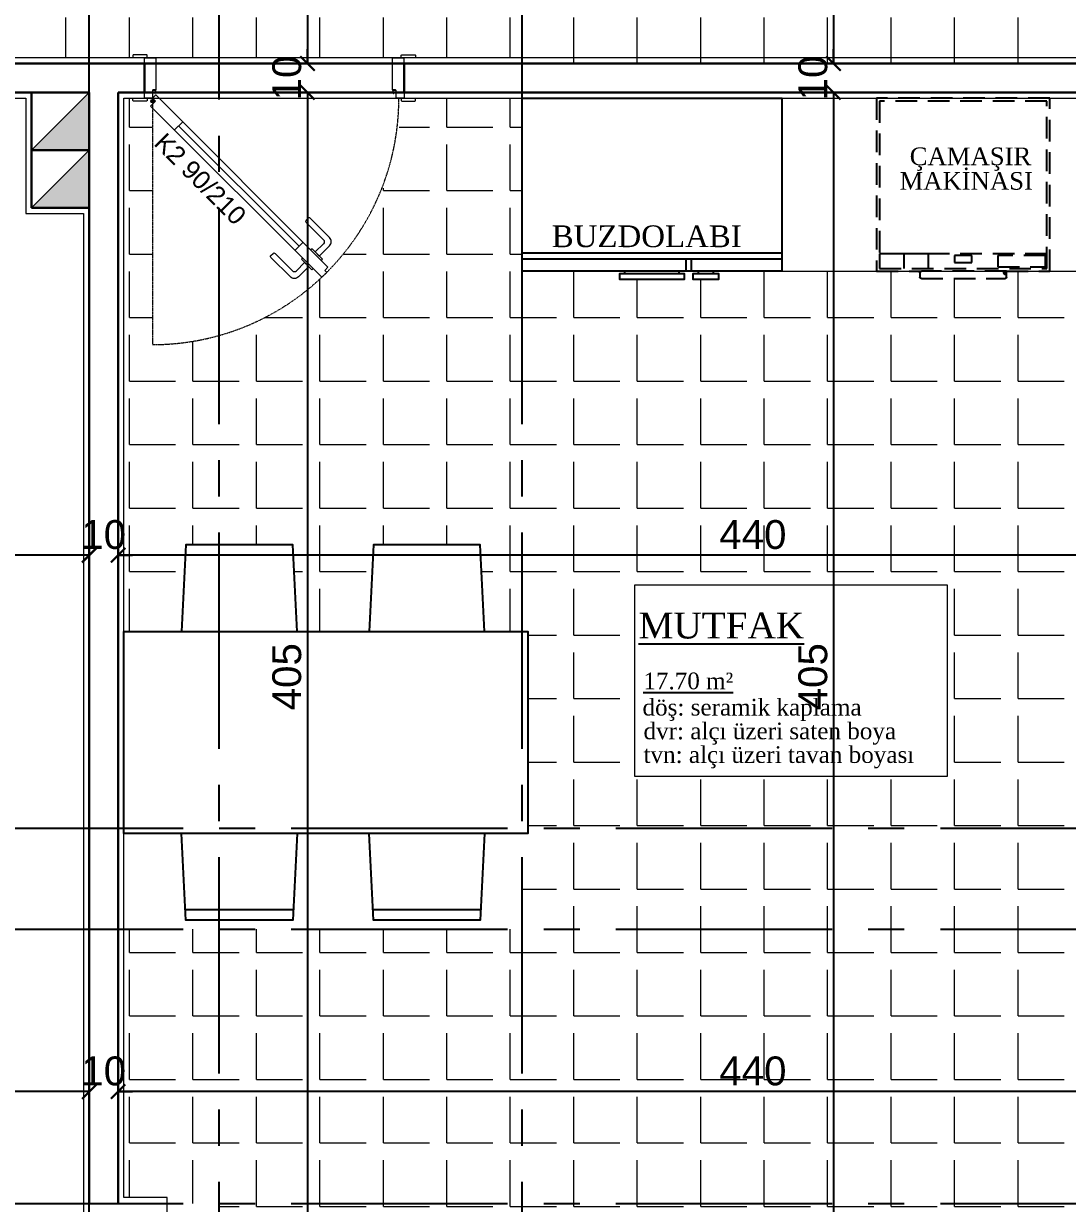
# Model space of a CAD drawing. Header units: millimetres. Extents: x 2778 to 13672, y 1832 to 5175.
# Drawn here: x 6858.8 to 7220.6, y 2770.2 to 3179.1 of the extents above; entities that cross this region are included whole.
import ezdxf

# ---------------------------------------------------------------- set-up
doc = ezdxf.new("R2010")
doc.units = ezdxf.units.MM
for name, pattern in [('CENTER2', [112.5, 75, -12.5, 12.5, -12.5]), ('DASHDOT2', [12.7, 6.35, -3.175, 0, -3.175]), ('DOTX2', [0.5, 0, -0.5]), ('HIDDENX2', [0.75, 0.5, -0.25])]:
    doc.linetypes.add(name, pattern=pattern)
for name, color, linetype in [('697D_L00F00_21.65 KOTU_1+1 B$0$4+1$0$7-DCR-FRN', 8, 'Continuous'), ('7-DCR-FRN', 8, 'Continuous'), ('@A_HH', 1, 'Continuous'), ('Yazi', 7, 'Continuous')]:
    doc.layers.add(name, color=color, linetype=linetype)
for name, color, linetype, lineweight in [('aks', 251, 'DASHDOT2', 35), ('duvar', 232, 'Continuous', 30), ('ince', 37, 'Continuous', 0), ('iz', 1, 'DOTX2', 20), ('kapı', 3, 'Continuous', 18), ('sıva iç', 21, 'Continuous', 0), ('tarama', 251, 'Continuous', 0), ('TEFRİŞ', 251, 'Continuous', 25), ('yazı', 11, 'Continuous', 20), ('z - tarama', 251, 'Continuous', 18), ('ölçü dış', 192, 'Continuous', 20), ('ÖLÇÜ İÇ', 7, 'Continuous', 9)]:
    doc.layers.add(name, color=color, linetype=linetype, lineweight=lineweight)
doc.styles.get("Standard").update_dxf_attribs({"font": 'arial.ttf'})
doc.styles.add('STYLE3', font='times.ttf', dxfattribs={"height": 12})
doc.styles.add('Times roman', font='times.ttf')
doc.dimstyles.new('zulay iç ölçü', dxfattribs={"dimtxt": 10, "dimasz": 5, "dimexe": 0.18, "dimexo": 0, "dimgap": 2, "dimtad": 3, "dimdec": 0, "dimzin": 0, "dimdsep": 46, "dimtxsty": 'Standard', "dimblk": 'ARCHTICK', "dimcen": 0.09, "dimse1": 1, "dimse2": 1, "dimadec": 0, "dimazin": 0, "dimtfac": 1, "dimtdec": 0, "dimtix": 1, "dimtofl": 0, "dimtmove": 0, "dimatfit": 3, "dimldrblk": 'ARCHTICK', "dimfxl": 1, "dimtolj": 1, "dimtzin": 0, "dimarcsym": 0})
pattern_1 = [(0, (-1057024.51, 409725.164), (0, 22), [16, -6]), (90, (-1057024.51, 409725.164), (-22, 1e-15), [16, -6])]

# ---------------------------------------------------------------- blocks, each defined once
blk = doc.blocks.new('sadsfsfsf')
at = {"layer": 'ince'}
for p, q in [((0.7, 0), (-0.7, 0)), ((0, 0.7), (0, -0.7))]:
    blk.add_line(p, q, dxfattribs=at)
for radius in [0.6, 0.45]:
    blk.add_circle((0, 0), radius, dxfattribs=at)
blk = doc.blocks.new('eddeded')
at = {"layer": 'duvar'}
for p, q in [((-48.21, 54.38), (-38.21, 54.38)), ((-48.21, -35.62), (-38.21, -35.62))]:
    blk.add_line(p, q, dxfattribs=at)
at = {"layer": 'ince'}
blk.add_line((-26.6, -23.78), (15.13, 17.96), dxfattribs=at)
for points in [[(-50.21, 53.38), (-50.96, 53.38, -0.414214), (-51.21, 53.63), (-51.21, 58.13, -0.414214), (-50.96, 58.38), (-50.21, 58.38)], [(-36.21, 53.38), (-35.46, 53.38, 0.414214), (-35.21, 53.63), (-35.21, 58.13, 0.414214), (-35.46, 58.38), (-36.21, 58.38)], [(-50.21, -34.62), (-50.96, -34.62, 0.414214), (-51.21, -34.87), (-51.21, -39.37, 0.414214), (-50.96, -39.62), (-50.21, -39.62)], [(-36.21, -34.62), (-35.46, -34.62, -0.414214), (-35.21, -34.87), (-35.21, -39.37, -0.414214), (-35.46, -39.62), (-36.21, -39.62)]]:
    blk.add_lwpolyline(points, format="xyb", dxfattribs=at)
for points in [[(-39.11, 51.33), (-39.11, 50.38), (-37.81, 50.68), (-37.81, 50.81, -0.112206), (-37.91, 50.76), (-38.72, 50.57, -0.482314), (-39.02, 50.82), (-39.02, 51.24, -0.414214), (-38.77, 51.49), (-37.97, 51.49, -0.170049), (-37.81, 51.43), (-37.81, 51.58), (-38.86, 51.58, 0.414214)], [(17.08, 23.59), (18.49, 25), (14.96, 28.54, 0.414214), (12.13, 28.54), (5.41, 21.82, 0.414214), (5.41, 21.11), (6.12, 20.4, 0.414214), (6.83, 20.4), (12.84, 26.41, -0.414214), (14.25, 26.41)], [(20.76, 19.91), (22.17, 21.32), (25.71, 17.79, -0.414214), (25.71, 14.96), (18.99, 8.24, -0.414214), (18.28, 8.24), (17.58, 8.95, -0.414214), (17.58, 9.66), (23.59, 15.67, 0.414214), (23.59, 17.08)], [(-39.11, -31.62), (-39.11, -32.57, 0.414214), (-38.86, -32.82), (-37.81, -32.82), (-37.81, -32.67, -0.170049), (-37.97, -32.73), (-38.77, -32.73, -0.414214), (-39.02, -32.48), (-39.02, -32.06, -0.482314), (-38.72, -31.81), (-37.91, -32, -0.112206), (-37.81, -32.05), (-37.81, -31.92)]]:
    blk.add_lwpolyline(points, format="xyb", close=True, dxfattribs=at)
for points in [[(20.04, 25.7), (19.62, 26.12), (15.96, 22.47), (16.38, 22.04)], [(22.87, 22.87), (23.29, 22.44), (19.64, 18.79), (19.21, 19.21)]]:
    blk.add_lwpolyline(points, dxfattribs=at)
at = {"layer": 'iz', "ltscale": 0.1}
for p, q in [((-48.21, -35.62), (-48.21, 54.38)), ((-38.21, -35.62), (-38.21, 54.38)), ((-36.21, -32.82), (49.19, -32.82))]:
    blk.add_line(p, q, dxfattribs=at)
blk.add_arc((-36.22, -32.83), 85.41, 0.0042, 89.9958, dxfattribs=at)
at = {"layer": 'kapı'}
for p, q in [((13.72, 19.37), (16.54, 16.54)), ((-28.02, -22.36), (-25.19, -25.19))]:
    blk.add_line(p, q, dxfattribs=at)
for points in [[(-36.21, 54.38), (-36.21, 51.58), (-38.86, 51.58, 0.414214), (-39.11, 51.33), (-39.11, 50.38), (-50.21, 50.38), (-50.21, 54.38)], [(-50.21, -35.62), (-50.21, -31.62), (-39.11, -31.62), (-39.11, -32.57, 0.414214), (-38.86, -32.82), (-36.21, -32.82), (-36.21, -35.62), (-36.21, -35.62)]]:
    blk.add_lwpolyline(points, format="xyb", dxfattribs=at)
blk.add_lwpolyline([(-36.21, -32.82), (-35.15, -31.76), (-33.46, -33.46), (25.87, 25.87), (24.17, 27.57), (23.47, 26.86), (22.33, 27.99), (-37.35, -31.69), (-36.21, -32.82)], dxfattribs=at)
at = {"layer": 'sıva iç'}
for p, q in [((-48.21, 54.38), (-50.21, 54.38)), ((-38.21, 54.38), (-36.21, 54.38)), ((-48.21, -35.62), (-50.21, -35.62)), ((-36.21, -35.62), (-38.21, -35.62))]:
    blk.add_line(p, q, dxfattribs=at)
at = {"layer": 'ölçü dış'}
blk.add_line((-38.21, -35.62), (-48.21, -35.62), dxfattribs=at)
at = {"layer": 'ince', "rotation": 90}
blk.add_blockref('sadsfsfsf', (-35.15, -32.82), dxfattribs=at)
at = {"layer": 'yazı'}
blk.add_text('K2 90/210', height=6.328, rotation=45, dxfattribs=at).set_placement((-20.24, -32.71))
blk = doc.blocks.new('DGFDGFDG')
at = {"layer": 'tarama'}
h = blk.add_hatch(color=256, dxfattribs=at)
h.dxf.hatch_style = 1
h.paths.add_polyline_path([(650023.04, -115859.89), (650043.04, -115879.89), (650043.04, -115859.89)])
h = blk.add_hatch(color=256, dxfattribs=at)
h.dxf.hatch_style = 1
h.paths.add_polyline_path([(650043.04, -115859.89), (650063.04, -115879.89), (650063.04, -115859.89)])
at = {"layer": '@A_HH', "linetype": 'Continuous', "lineweight": 0}
for p, q in [((650043.04, -115879.89), (650043.04, -115859.89)), ((650043.04, -115879.89), (650043.04, -115859.89)), ((650063.04, -115879.89), (650063.04, -115859.89)), ((650063.04, -115879.89), (650063.04, -115859.89))]:
    blk.add_line(p, q, dxfattribs=at)
at = {"layer": 'duvar'}
for p, q in [((650043.04, -115859.89), (650023.04, -115859.89)), ((650043.04, -115859.89), (650023.04, -115859.89)), ((650043.04, -115859.89), (650023.04, -115859.89)), ((650023.04, -115859.89), (650043.04, -115859.89)), ((650043.04, -115859.89), (650023.04, -115859.89)), ((650043.04, -115859.89), (650023.04, -115859.89)), ((650023.04, -115859.89), (650043.04, -115859.89)), ((650063.04, -115859.89), (650043.04, -115859.89)), ((650063.04, -115859.89), (650043.04, -115859.89)), ((650063.04, -115859.89), (650043.04, -115859.89)), ((650043.04, -115859.89), (650063.04, -115859.89)), ((650063.04, -115859.89), (650043.04, -115859.89)), ((650063.04, -115859.89), (650043.04, -115859.89)), ((650043.04, -115859.89), (650063.04, -115859.89)), ((650043.04, -115859.89), (650043.04, -115879.89)), ((650043.04, -115859.89), (650043.04, -115879.89)), ((650043.04, -115859.89), (650043.04, -115879.89)), ((650043.04, -115879.89), (650043.04, -115859.89)), ((650043.04, -115859.89), (650043.04, -115879.89)), ((650043.04, -115879.89), (650043.04, -115859.89)), ((650043.04, -115879.89), (650043.04, -115859.89)), ((650063.04, -115859.89), (650063.04, -115879.89)), ((650063.04, -115859.89), (650063.04, -115879.89)), ((650063.04, -115859.89), (650063.04, -115879.89)), ((650063.04, -115879.89), (650063.04, -115859.89)), ((650063.04, -115859.89), (650063.04, -115879.89)), ((650063.04, -115879.89), (650063.04, -115859.89)), ((650063.04, -115879.89), (650063.04, -115859.89)), ((650043.04, -115864.89), (650043.04, -115869.89)), ((650063.04, -115864.89), (650063.04, -115869.89)), ((650023.04, -115879.89), (650043.04, -115879.89)), ((650043.04, -115879.89), (650023.04, -115879.89)), ((650023.04, -115879.89), (650043.04, -115879.89)), ((650023.04, -115879.89), (650043.04, -115879.89)), ((650023.04, -115879.89), (650043.04, -115879.89)), ((650023.04, -115879.89), (650043.04, -115879.89)), ((650023.04, -115879.89), (650043.04, -115879.89)), ((650043.04, -115879.89), (650023.04, -115879.89)), ((650043.04, -115879.89), (650023.04, -115879.89)), ((650043.04, -115879.89), (650023.04, -115879.89)), ((650023.04, -115879.89), (650043.04, -115879.89)), ((650043.04, -115879.89), (650023.04, -115879.89)), ((650043.04, -115879.89), (650023.04, -115879.89)), ((650023.04, -115879.89), (650043.04, -115879.89)), ((650043.04, -115879.89), (650063.04, -115879.89)), ((650063.04, -115879.89), (650043.04, -115879.89)), ((650043.04, -115879.89), (650063.04, -115879.89)), ((650043.04, -115879.89), (650063.04, -115879.89)), ((650043.04, -115879.89), (650063.04, -115879.89)), ((650043.04, -115879.89), (650063.04, -115879.89)), ((650043.04, -115879.89), (650063.04, -115879.89)), ((650063.04, -115879.89), (650043.04, -115879.89)), ((650063.04, -115879.89), (650043.04, -115879.89)), ((650063.04, -115879.89), (650043.04, -115879.89)), ((650043.04, -115879.89), (650063.04, -115879.89)), ((650063.04, -115879.89), (650043.04, -115879.89)), ((650063.04, -115879.89), (650043.04, -115879.89)), ((650043.04, -115879.89), (650063.04, -115879.89))]:
    blk.add_line(p, q, dxfattribs=at)
at = {"layer": 'duvar', "color": 7}
for p, q in [((650043.04, -115859.89), (650023.04, -115859.89)), ((650023.04, -115859.89), (650023.04, -115879.89)), ((650063.04, -115859.89), (650043.04, -115859.89)), ((650043.04, -115859.89), (650043.04, -115879.89)), ((650043.04, -115859.89), (650043.04, -115879.89)), ((650063.04, -115859.89), (650063.04, -115879.89)), ((650043.04, -115879.89), (650023.04, -115879.89)), ((650043.04, -115879.89), (650023.04, -115879.89)), ((650041.04, -115879.89), (650043.04, -115879.89)), ((650063.04, -115879.89), (650043.04, -115879.89)), ((650063.04, -115879.89), (650043.04, -115879.89)), ((650061.04, -115879.89), (650063.04, -115879.89))]:
    blk.add_line(p, q, dxfattribs=at)
at = {"layer": 'duvar'}
for points in [[(650023.04, -115859.89), (650043.04, -115859.89)], [(650043.04, -115859.89), (650063.04, -115859.89)], [(650043.04, -115879.89), (650043.04, -115859.89)], [(650063.04, -115879.89), (650063.04, -115859.89)], [(650023.04, -115879.89), (650043.04, -115879.89)], [(650043.04, -115879.89), (650063.04, -115879.89)]]:
    blk.add_lwpolyline(points, dxfattribs=at)
at = {"layer": 'ince'}
for p, q in [((650043.04, -115879.89), (650023.04, -115859.89)), ((650063.04, -115879.89), (650043.04, -115859.89))]:
    blk.add_line(p, q, dxfattribs=at)
at = {"layer": 'sıva iç'}
for p, q in [((650041.04, -115879.85), (650041.04, -115879.89)), ((650061.04, -115879.85), (650061.04, -115879.89))]:
    blk.add_line(p, q, dxfattribs=at)
blk = doc.blocks.new('*U32')
at = {"layer": '7-DCR-FRN'}
for p, q in [((4.21, 0), (4.21, 90)), ((6.33, 0), (6.33, 90)), ((0, 54.44), (-0.9, 54.44)), ((0, 54.44), (-0.9, 54.44)), ((-0.9, 35.54), (0, 35.54)), ((-0.9, 35.54), (0, 35.54)), ((0, 28.93), (-0.9, 28.93)), ((0, 28.93), (-0.9, 28.93)), ((0, 31.25), (4.21, 31.25)), ((-0.9, 23.6), (0, 23.6)), ((-0.9, 23.6), (0, 23.6))]:
    blk.add_line(p, q, dxfattribs=at)
for points in [[(0, 90), (60, 90), (60, 0), (0, 0)], [(-2.7, 56.28), (-2.7, 33.69), (-0.9, 33.69), (-0.9, 56.28)], [(-2.7, 21.76), (-0.9, 21.76), (-0.9, 30.77), (-2.7, 30.77)]]:
    blk.add_lwpolyline(points, close=True, dxfattribs=at)
for points in [[(0, 54.44), (0, 90), (60, 90), (60, 0), (0, 0), (0, 23.6)], [(-0.9, 54.44), (-0.9, 56.28), (-2.7, 56.28), (-2.7, 33.69), (-0.9, 33.69), (-0.9, 35.54)], [(0, 28.93), (0, 35.54)], [(4.21, 33.21), (0, 33.21), (0, 33.69)], [(-0.9, 28.93), (-0.9, 30.77), (-2.7, 30.77), (-2.7, 21.76), (-0.9, 21.76), (-0.9, 23.6)]]:
    blk.add_lwpolyline(points, dxfattribs=at)
blk = doc.blocks.new('*U28')
at = {"layer": '697D_L00F00_21.65 KOTU_1+1 B$0$4+1$0$7-DCR-FRN', "linetype": 'Continuous'}
for p, q in [((-0.8147, 0.614), (-1.1853, 0.614)), ((-0.1647, 0.614), (-0.5353, 0.614)), ((-0.8147, -0.614), (-1.1853, -0.614)), ((-0.1647, -0.614), (-0.5353, -0.614))]:
    blk.add_line(p, q, dxfattribs=at)
for points in [[(-0.8, 0.35), (-0.8147, 0.6507), (-1.1853, 0.6507), (-1.2, 0.35)], [(-0.15, 0.35), (-0.1647, 0.6507), (-0.5353, 0.6507), (-0.55, 0.35)], [(-0.8, -0.35), (-0.8147, -0.6507), (-1.1853, -0.6507), (-1.2, -0.35)], [(-0.15, -0.35), (-0.1647, -0.6507), (-0.5353, -0.6507), (-0.55, -0.35)]]:
    blk.add_lwpolyline(points, dxfattribs=at)
blk.add_lwpolyline([(-1.4, -0.35), (0, -0.35), (0, 0.35), (-1.4, 0.35)], close=True, dxfattribs=at)
blk = doc.blocks.new('*U38')
at = {"layer": '7-DCR-FRN', "linetype": 'HIDDENX2', "ltscale": 15}
for points in [[(15.5, 0, -0.414214), (15, 0.5), (15, 2, -0.414214), (15.5, 2.5), (44.5, 2.5, -0.414214), (45, 2), (45, 0), (60, 0), (60, -60), (0, -60), (0, 0)], [(45, 0), (15.5, 0, -0.414214), (15, 0.5), (15, 2, -0.414214), (15.5, 2.5), (44.5, 2.5, -0.414214), (45, 2)]]:
    blk.add_lwpolyline(points, format="xyb", close=True, dxfattribs=at)
for points in [[(1, -1), (59, -1), (59, -59), (1, -59)], [(1, -1), (59, -1), (59, -6), (1, -6)], [(1, -1), (18, -1), (18, -6), (1, -6)], [(27, -3), (33, -3), (33, -5.5), (27, -5.5)], [(42, -1.5), (58.5, -1.5), (58.5, -5.5), (42, -5.5)]]:
    blk.add_lwpolyline(points, close=True, dxfattribs=at)
blk.add_lwpolyline([(9.5, -1), (9.5, -6)], dxfattribs=at)
for radius in [0.5, 0.25]:
    blk.add_circle((44.5, 0.5), radius, dxfattribs=at)
blk = doc.blocks.new('_ArchTick')
at = {"color": 0, "linetype": 'ByBlock', "const_width": 0.15}
blk.add_lwpolyline([(-0.5, -0.5), (0.5, 0.5)], dxfattribs=at)
blk = doc.blocks.new('*D2147')
at = {"layer": 'Defpoints', "color": 0, "transparency": 16777216}
for p in [(6957.19, 3295.23), (6957.19, 3165.23), (6957.19, 3165.23)]:
    blk.add_point(p, dxfattribs=at)
at = {"layer": 'ÖLÇÜ İÇ', "color": 0, "lineweight": -2, "transparency": 16777216}
blk.add_line((6957.19, 3295.23), (6957.19, 3165.23), dxfattribs=at)
at = {"layer": 'ÖLÇÜ İÇ', "color": 0, "lineweight": -2, "transparency": 16777216, "xscale": 5, "yscale": 5, "zscale": 5}
for p, rotation in [((6957.19, 3295.23), 90), ((6957.19, 3165.23), 270)]:
    blk.add_blockref('_ArchTick', p, dxfattribs=dict(at, rotation=rotation))
at = {"layer": 'ÖLÇÜ İÇ', "color": 0, "transparency": 16777216, "insert": (6950.08, 3230.23), "char_height": 10, "attachment_point": 5, "rotation": 90}
blk.add_mtext('\\A1;130', dxfattribs=at)
blk = doc.blocks.new('*D2148')
at = {"layer": 'Defpoints', "color": 0, "transparency": 16777216}
for p in [(6957.19, 3165.23), (6957.19, 3155.23), (6957.19, 3155.23)]:
    blk.add_point(p, dxfattribs=at)
at = {"layer": 'ÖLÇÜ İÇ', "color": 0, "lineweight": -2, "transparency": 16777216}
for p, q in [((6957.19, 3165.23), (6957.19, 3170.23)), ((6957.19, 3155.23), (6957.19, 3150.23))]:
    blk.add_line(p, q, dxfattribs=at)
at = {"layer": 'ÖLÇÜ İÇ', "color": 0, "lineweight": -2, "transparency": 16777216, "xscale": 5, "yscale": 5, "zscale": 5}
for p, rotation in [((6957.19, 3165.23), 270), ((6957.19, 3155.23), 90)]:
    blk.add_blockref('_ArchTick', p, dxfattribs=dict(at, rotation=rotation))
at = {"layer": 'ÖLÇÜ İÇ', "color": 0, "transparency": 16777216, "insert": (6950.08, 3160.23), "char_height": 10, "attachment_point": 5, "rotation": 90}
blk.add_mtext('\\A1;10', dxfattribs=at)
blk = doc.blocks.new('*D2149')
at = {"layer": 'Defpoints', "color": 0, "transparency": 16777216}
for p in [(6957.19, 3155.23), (6957.19, 2750.23), (6957.19, 2750.23)]:
    blk.add_point(p, dxfattribs=at)
at = {"layer": 'ÖLÇÜ İÇ', "color": 0, "lineweight": -2, "transparency": 16777216}
blk.add_line((6957.19, 3155.23), (6957.19, 2750.23), dxfattribs=at)
at = {"layer": 'ÖLÇÜ İÇ', "color": 0, "lineweight": -2, "transparency": 16777216, "xscale": 5, "yscale": 5, "zscale": 5}
for p, rotation in [((6957.19, 3155.23), 90), ((6957.19, 2750.23), 270)]:
    blk.add_blockref('_ArchTick', p, dxfattribs=dict(at, rotation=rotation))
at = {"layer": 'ÖLÇÜ İÇ', "color": 0, "transparency": 16777216, "insert": (6950.08, 2952.73), "char_height": 10, "attachment_point": 5, "rotation": 90}
blk.add_mtext('\\A1;405', dxfattribs=at)
blk = doc.blocks.new('*D2158')
at = {"layer": 'Defpoints', "color": 0, "transparency": 16777216}
for p in [(7139.53, 3295.23), (7139.53, 3165.23), (7139.53, 3165.23)]:
    blk.add_point(p, dxfattribs=at)
at = {"layer": 'ÖLÇÜ İÇ', "color": 0, "lineweight": -2, "transparency": 16777216}
blk.add_line((7139.53, 3295.23), (7139.53, 3165.23), dxfattribs=at)
at = {"layer": 'ÖLÇÜ İÇ', "color": 0, "lineweight": -2, "transparency": 16777216, "xscale": 5, "yscale": 5, "zscale": 5}
for p, rotation in [((7139.53, 3295.23), 90), ((7139.53, 3165.23), 270)]:
    blk.add_blockref('_ArchTick', p, dxfattribs=dict(at, rotation=rotation))
at = {"layer": 'ÖLÇÜ İÇ', "color": 0, "transparency": 16777216, "insert": (7132.42, 3230.23), "char_height": 10, "attachment_point": 5, "rotation": 90}
blk.add_mtext('\\A1;130', dxfattribs=at)
blk = doc.blocks.new('*D2159')
at = {"layer": 'Defpoints', "color": 0, "transparency": 16777216}
for p in [(7139.53, 3165.23), (7139.53, 3155.23), (7139.53, 3155.23)]:
    blk.add_point(p, dxfattribs=at)
at = {"layer": 'ÖLÇÜ İÇ', "color": 0, "lineweight": -2, "transparency": 16777216}
for p, q in [((7139.53, 3165.23), (7139.53, 3170.23)), ((7139.53, 3155.23), (7139.53, 3150.23))]:
    blk.add_line(p, q, dxfattribs=at)
at = {"layer": 'ÖLÇÜ İÇ', "color": 0, "lineweight": -2, "transparency": 16777216, "xscale": 5, "yscale": 5, "zscale": 5}
for p, rotation in [((7139.53, 3165.23), 270), ((7139.53, 3155.23), 90)]:
    blk.add_blockref('_ArchTick', p, dxfattribs=dict(at, rotation=rotation))
at = {"layer": 'ÖLÇÜ İÇ', "color": 0, "transparency": 16777216, "insert": (7132.42, 3160.23), "char_height": 10, "attachment_point": 5, "rotation": 90}
blk.add_mtext('\\A1;10', dxfattribs=at)
blk = doc.blocks.new('*D2160')
at = {"layer": 'Defpoints', "color": 0, "transparency": 16777216}
for p in [(7139.53, 3155.23), (7139.53, 2750.23), (7139.53, 2750.23)]:
    blk.add_point(p, dxfattribs=at)
at = {"layer": 'ÖLÇÜ İÇ', "color": 0, "lineweight": -2, "transparency": 16777216}
blk.add_line((7139.53, 3155.23), (7139.53, 2750.23), dxfattribs=at)
at = {"layer": 'ÖLÇÜ İÇ', "color": 0, "lineweight": -2, "transparency": 16777216, "xscale": 5, "yscale": 5, "zscale": 5}
for p, rotation in [((7139.53, 3155.23), 90), ((7139.53, 2750.23), 270)]:
    blk.add_blockref('_ArchTick', p, dxfattribs=dict(at, rotation=rotation))
at = {"layer": 'ÖLÇÜ İÇ', "color": 0, "transparency": 16777216, "insert": (7132.42, 2952.73), "char_height": 10, "attachment_point": 5, "rotation": 90}
blk.add_mtext('\\A1;405', dxfattribs=at)
blk = doc.blocks.new('*D2247')
at = {"layer": 'Defpoints', "color": 0, "transparency": 16777216}
for p in [(6891.58, 2994.85), (6891.58, 2994.85), (7331.58, 2994.85)]:
    blk.add_point(p, dxfattribs=at)
at = {"layer": 'ÖLÇÜ İÇ', "color": 0, "lineweight": -2, "transparency": 16777216}
blk.add_line((7331.58, 2994.85), (6891.58, 2994.85), dxfattribs=at)
at = {"layer": 'ÖLÇÜ İÇ', "color": 0, "lineweight": -2, "transparency": 16777216, "xscale": 5, "yscale": 5, "zscale": 5, "rotation": 180}
blk.add_blockref('_ArchTick', (6891.58, 2994.85), dxfattribs=at)
at = {"layer": 'ÖLÇÜ İÇ', "color": 0, "lineweight": -2, "transparency": 16777216, "xscale": 5, "yscale": 5, "zscale": 5}
blk.add_blockref('_ArchTick', (7331.58, 2994.85), dxfattribs=at)
at = {"layer": 'ÖLÇÜ İÇ', "color": 0, "transparency": 16777216, "insert": (7111.58, 3001.95), "char_height": 10, "attachment_point": 5}
blk.add_mtext('\\A1;440', dxfattribs=at)
blk = doc.blocks.new('*D2248')
at = {"layer": 'Defpoints', "color": 0, "transparency": 16777216}
for p in [(6881.58, 2994.85), (6881.58, 2994.85), (6891.58, 2994.85)]:
    blk.add_point(p, dxfattribs=at)
at = {"layer": 'ÖLÇÜ İÇ', "color": 0, "lineweight": -2, "transparency": 16777216}
for p, q in [((6881.58, 2994.85), (6876.58, 2994.85)), ((6891.58, 2994.85), (6896.58, 2994.85))]:
    blk.add_line(p, q, dxfattribs=at)
at = {"layer": 'ÖLÇÜ İÇ', "color": 0, "lineweight": -2, "transparency": 16777216, "xscale": 5, "yscale": 5, "zscale": 5}
blk.add_blockref('_ArchTick', (6881.58, 2994.85), dxfattribs=at)
at = {"layer": 'ÖLÇÜ İÇ', "color": 0, "lineweight": -2, "transparency": 16777216, "xscale": 5, "yscale": 5, "zscale": 5, "rotation": 180}
blk.add_blockref('_ArchTick', (6891.58, 2994.85), dxfattribs=at)
at = {"layer": 'ÖLÇÜ İÇ', "color": 0, "transparency": 16777216, "insert": (6886.58, 3001.95), "char_height": 10, "attachment_point": 5}
blk.add_mtext('\\A1;10', dxfattribs=at)
blk = doc.blocks.new('*D2249')
at = {"layer": 'Defpoints', "color": 0, "transparency": 16777216}
for p in [(6441.58, 2994.85), (6441.58, 2994.85), (6881.58, 2994.85)]:
    blk.add_point(p, dxfattribs=at)
at = {"layer": 'ÖLÇÜ İÇ', "color": 0, "lineweight": -2, "transparency": 16777216}
blk.add_line((6881.58, 2994.85), (6441.58, 2994.85), dxfattribs=at)
at = {"layer": 'ÖLÇÜ İÇ', "color": 0, "lineweight": -2, "transparency": 16777216, "xscale": 5, "yscale": 5, "zscale": 5, "rotation": 180}
blk.add_blockref('_ArchTick', (6441.58, 2994.85), dxfattribs=at)
at = {"layer": 'ÖLÇÜ İÇ', "color": 0, "lineweight": -2, "transparency": 16777216, "xscale": 5, "yscale": 5, "zscale": 5}
blk.add_blockref('_ArchTick', (6881.58, 2994.85), dxfattribs=at)
at = {"layer": 'ÖLÇÜ İÇ', "color": 0, "transparency": 16777216, "insert": (6661.58, 3001.95), "char_height": 10, "attachment_point": 5}
blk.add_mtext('\\A1;440', dxfattribs=at)
blk = doc.blocks.new('*D2254')
at = {"layer": 'Defpoints', "color": 0, "transparency": 16777216}
for p in [(6891.58, 2808.98), (6891.58, 2808.98), (7331.58, 2808.98)]:
    blk.add_point(p, dxfattribs=at)
at = {"layer": 'ÖLÇÜ İÇ', "color": 0, "lineweight": -2, "transparency": 16777216}
blk.add_line((7331.58, 2808.98), (6891.58, 2808.98), dxfattribs=at)
at = {"layer": 'ÖLÇÜ İÇ', "color": 0, "lineweight": -2, "transparency": 16777216, "xscale": 5, "yscale": 5, "zscale": 5, "rotation": 180}
blk.add_blockref('_ArchTick', (6891.58, 2808.98), dxfattribs=at)
at = {"layer": 'ÖLÇÜ İÇ', "color": 0, "lineweight": -2, "transparency": 16777216, "xscale": 5, "yscale": 5, "zscale": 5}
blk.add_blockref('_ArchTick', (7331.58, 2808.98), dxfattribs=at)
at = {"layer": 'ÖLÇÜ İÇ', "color": 0, "transparency": 16777216, "insert": (7111.58, 2816.08), "char_height": 10, "attachment_point": 5}
blk.add_mtext('\\A1;440', dxfattribs=at)
blk = doc.blocks.new('*D2255')
at = {"layer": 'Defpoints', "color": 0, "transparency": 16777216}
for p in [(6881.58, 2808.98), (6881.58, 2808.98), (6891.58, 2808.98)]:
    blk.add_point(p, dxfattribs=at)
at = {"layer": 'ÖLÇÜ İÇ', "color": 0, "lineweight": -2, "transparency": 16777216}
for p, q in [((6881.58, 2808.98), (6876.58, 2808.98)), ((6891.58, 2808.98), (6896.58, 2808.98))]:
    blk.add_line(p, q, dxfattribs=at)
at = {"layer": 'ÖLÇÜ İÇ', "color": 0, "lineweight": -2, "transparency": 16777216, "xscale": 5, "yscale": 5, "zscale": 5}
blk.add_blockref('_ArchTick', (6881.58, 2808.98), dxfattribs=at)
at = {"layer": 'ÖLÇÜ İÇ', "color": 0, "lineweight": -2, "transparency": 16777216, "xscale": 5, "yscale": 5, "zscale": 5, "rotation": 180}
blk.add_blockref('_ArchTick', (6891.58, 2808.98), dxfattribs=at)
at = {"layer": 'ÖLÇÜ İÇ', "color": 0, "transparency": 16777216, "insert": (6886.58, 2816.08), "char_height": 10, "attachment_point": 5}
blk.add_mtext('\\A1;10', dxfattribs=at)
blk = doc.blocks.new('*D2256')
at = {"layer": 'Defpoints', "color": 0, "transparency": 16777216}
for p in [(6441.58, 2808.98), (6441.58, 2808.98), (6881.58, 2808.98)]:
    blk.add_point(p, dxfattribs=at)
at = {"layer": 'ÖLÇÜ İÇ', "color": 0, "lineweight": -2, "transparency": 16777216}
blk.add_line((6881.58, 2808.98), (6441.58, 2808.98), dxfattribs=at)
at = {"layer": 'ÖLÇÜ İÇ', "color": 0, "lineweight": -2, "transparency": 16777216, "xscale": 5, "yscale": 5, "zscale": 5, "rotation": 180}
blk.add_blockref('_ArchTick', (6441.58, 2808.98), dxfattribs=at)
at = {"layer": 'ÖLÇÜ İÇ', "color": 0, "lineweight": -2, "transparency": 16777216, "xscale": 5, "yscale": 5, "zscale": 5}
blk.add_blockref('_ArchTick', (6881.58, 2808.98), dxfattribs=at)
at = {"layer": 'ÖLÇÜ İÇ', "color": 0, "transparency": 16777216, "insert": (6661.58, 2816.08), "char_height": 10, "attachment_point": 5}
blk.add_mtext('\\A1;440', dxfattribs=at)

msp = doc.modelspace()

# ---------------------------------------------------------------- hatches: boundary and pattern name
at = {"layer": 'z - tarama', "true_color": 0xffffff}
h = msp.add_hatch(dxfattribs=at)
h.set_pattern_fill('ANGLE', scale=80, style=0)
h.set_pattern_definition(pattern_1)
h.paths.add_polyline_path([(7356.58, 3205.23), (7464.58, 3205.23), (7464.58, 3196.6), (7463.58, 3196.6), (7463.58, 3191.6), (7464.58, 3191.6), (7464.58, 3077.23), (7442.24, 3077.23), (7442.24, 3078.23), (7437.24, 3078.23), (7437.24, 3077.23), (7434.24, 3077.23), (7356.58, 3077.23)])
h.paths.add_polyline_path([(7356.58, 3250.23), (7464.58, 3250.23), (7464.58, 3205.23), (7356.58, 3205.23)])
h.paths.add_polyline_path([(7356.58, 3293.23), (7359.64, 3293.23), (7359.64, 3292.23), (7364.64, 3292.23), (7364.64, 3293.23), (7367.64, 3293.23), (7452.64, 3293.23), (7452.64, 3292.23), (7457.64, 3292.23), (7457.64, 3293.23), (7464.58, 3293.23), (7464.58, 3289.6), (7463.58, 3289.6), (7463.58, 3284.6), (7464.58, 3284.6), (7464.58, 3281.6), (7464.58, 3250.23), (7356.58, 3250.23)])
h.paths.add_polyline_path([(7031.58, 3293.23), (7069.16, 3293.23), (7069.16, 3292.23), (7074.16, 3292.23), (7074.16, 3293.23), (7077.16, 3293.23), (7162.16, 3293.23), (7162.16, 3292.23), (7167.16, 3292.23), (7167.16, 3293.23), (7356.58, 3293.23), (7356.58, 3250.23), (7031.58, 3250.23)])
h.paths.add_polyline_path([(7031.58, 3250.23), (7356.58, 3250.23), (7356.58, 3205.23), (7031.58, 3205.23)])
h.paths.add_polyline_path([(7031.58, 3205.23), (7356.58, 3205.23), (7356.58, 3075.23), (7341.58, 3075.23), (7341.58, 3165.23), (7031.58, 3165.23)])
h.paths.add_polyline_path([(7344.49, 3078.23), (7349.24, 3078.23), (7349.24, 3077.98, 0.414214), (7348.99, 3078.23), (7344.24, 3078.23), (7344.24, 3077.98, -0.414214)], flags=16)
h.paths.add_polyline_path([(6926.58, 3205.23), (7031.58, 3205.23), (7031.58, 3167.23), (6994.69, 3167.23), (6994.69, 3168.23), (6989.69, 3168.23), (6989.69, 3167.23), (6986.69, 3167.23), (6926.58, 3167.23)])
h.paths.add_polyline_path([(6926.58, 3250.23), (7031.58, 3250.23), (7031.58, 3205.23), (6926.58, 3205.23)])
h.paths.add_polyline_path([(6926.58, 3293.23), (7031.58, 3293.23), (7031.58, 3250.23), (6926.58, 3250.23)])
h.paths.add_polyline_path([(6881.58, 3293.23), (6926.58, 3293.23), (6926.58, 3250.23), (6881.58, 3250.23)])
h.paths.add_polyline_path([(6881.58, 3250.23), (6926.58, 3250.23), (6926.58, 3205.23), (6881.58, 3205.23)])
h.paths.add_polyline_path([(6881.58, 3205.23), (6926.58, 3205.23), (6926.58, 3167.23), (6901.69, 3167.23), (6901.69, 3168.23), (6896.69, 3168.23), (6896.69, 3167.23), (6881.58, 3167.23)])
h.paths.add_polyline_path([(6443.58, 3205.23), (6881.58, 3205.23), (6881.58, 3167.23), (6856.04, 3167.23), (6856.04, 3168.23), (6851.04, 3168.23), (6851.04, 3167.23), (6848.04, 3167.23), (6763.04, 3167.23), (6763.04, 3168.23), (6758.04, 3168.23), (6758.04, 3167.23), (6443.58, 3167.23)])
h.paths.add_polyline_path([(6592.44, 3250.23), (6881.58, 3250.23), (6881.58, 3205.23), (6443.58, 3205.23), (6443.58, 3248.23), (6448.58, 3248.23), (6448.58, 3250.23), (6482.68, 3250.23), (6482.68, 3210.98), (6592.44, 3210.98)])
h.paths.add_polyline_path([(6592.44, 3276.65), (6482.68, 3276.65), (6482.68, 3250.23), (6448.58, 3250.23), (6448.58, 3295.23), (6594.58, 3295.23), (6594.58, 3293.23), (6634.58, 3293.23), (6662.6, 3293.23), (6662.6, 3292.23), (6667.6, 3292.23), (6667.6, 3293.23), (6670.6, 3293.23), (6755.6, 3293.23), (6755.6, 3292.23), (6760.6, 3292.23), (6760.6, 3293.23), (6777.51, 3293.23), (6777.51, 3292.23), (6782.51, 3292.23), (6782.51, 3293.23), (6785.51, 3293.23), (6870.51, 3293.23), (6870.51, 3292.23), (6875.51, 3292.23), (6875.51, 3293.23), (6881.58, 3293.23), (6881.58, 3250.23), (6592.44, 3250.23)])
h.paths.add_polyline_path([(6448.58, 3355.23), (6594.58, 3355.23), (6594.58, 3295.23), (6448.58, 3295.23)])
h.paths.add_polyline_path([(6448.58, 3445.23), (6594.58, 3445.23), (6594.58, 3355.23), (6448.58, 3355.23)])
h.paths.add_polyline_path([(6448.58, 3460.23), (6594.58, 3460.23), (6594.58, 3445.23), (6448.58, 3445.23)])
h.paths.add_polyline_path([(6448.58, 3505.23), (6594.58, 3505.23), (6594.58, 3460.23), (6448.58, 3460.23)])
h.paths.add_polyline_path([(6443.58, 3643.23), (6594.58, 3643.23), (6594.58, 3505.23), (6448.58, 3505.23), (6448.58, 3507.23), (6443.58, 3507.23)])
at = {"layer": 'z - tarama'}
h = msp.add_hatch(dxfattribs=at)
h.set_pattern_fill('ANGLE', color=252, scale=80, style=0)
h.set_pattern_definition(pattern_1)
h.paths.add_polyline_path([(7031.58, 2770.23), (7269.58, 2770.23), (7269.58, 2752.23), (7031.58, 2752.23)])
h.paths.add_polyline_path([(7031.58, 2865.23), (7269.58, 2865.23), (7269.58, 2858.63), (7267.67, 2858.63, 0.414214), (7267.17, 2858.13), (7267.17, 2829.13, 0.414214), (7267.67, 2828.63), (7269.58, 2828.63), (7269.58, 2782.23), (7269.58, 2782.23), (7269.58, 2770.23), (7031.58, 2770.23)])
h.paths.add_polyline_path([(6926.58, 2865.23), (7031.58, 2865.23), (7031.58, 2770.23), (6926.58, 2770.23)])
h.paths.add_polyline_path([(6893.58, 2865.23), (6926.58, 2865.23), (6926.58, 2770.23), (6908.58, 2770.23), (6908.58, 2772.23), (6893.58, 2772.23)])
h.paths.add_polyline_path([(6926.58, 2770.23), (7031.58, 2770.23), (7031.58, 2752.23), (6926.58, 2752.23)])
h.paths.add_polyline_path([(7031.58, 2898.42), (7033.58, 2898.42), (7033.58, 2900.23), (7269.58, 2900.23), (7269.58, 2865.23), (7031.58, 2865.23)])
h.paths.add_polyline_path([(6926.58, 3071.02, 0.121467), (6962.16, 3091.18), (6962.18, 3091.15), (6963.88, 3092.85, 0.197654), (6989.69, 3152.49, 0.416778), (6989.94, 3152.23), (6994.69, 3152.23), (6994.69, 3153.23), (7031.58, 3153.23), (7031.58, 3093.23), (7031.58, 2968.42), (7018.58, 2968.41), (7017.11, 2998.48), (6980.04, 2998.48), (6978.58, 2968.41), (6953.58, 2968.41), (6952.11, 2998.48), (6926.58, 2998.47)])
h.paths.add_polyline_path([(6893.58, 3153.23), (6896.69, 3153.23), (6896.69, 3152.23), (6901.69, 3152.23), (6901.69, 3153.23), (6903.49, 3153.23), (6903.49, 3152.77, 1), (6903.49, 3151.57), (6903.49, 3151.11), (6902.86, 3150.48), (6903.49, 3149.84), (6903.49, 3067.83, 0.068537), (6926.58, 3071.02), (6926.58, 2998.47), (6915.04, 2998.47), (6913.58, 2968.41), (6893.58, 2968.41)])
h.paths.add_polyline_path([(7033.58, 2968.42), (7031.58, 2968.42), (7031.58, 3093.23), (7067.14, 3093.23), (7067.14, 3092.33), (7065.3, 3092.33), (7065.3, 3090.53), (7087.89, 3090.53), (7087.89, 3092.33), (7086.04, 3092.33), (7086.04, 3093.23), (7092.65, 3093.23), (7092.65, 3092.33), (7090.81, 3092.33), (7090.81, 3090.53), (7099.82, 3090.53), (7099.82, 3092.33), (7097.98, 3092.33), (7097.98, 3093.23), (7169.98, 3093.23, 0.414214), (7169.48, 3092.73), (7169.48, 3091.23, 0.414214), (7169.98, 3090.73), (7198.98, 3090.73, 0.414214), (7199.48, 3091.23), (7199.48, 3093.23), (7214.48, 3093.23), (7229.58, 3093.23), (7229.58, 3073.23), (7269.58, 3073.23), (7269.58, 3042.61), (7268.2, 3042.61), (7268.2, 3054.04), (7264.58, 3054.04), (7264.58, 3005.47), (7268.2, 3005.47), (7268.2, 3016.89), (7269.58, 3016.89), (7269.58, 2900.23), (7033.58, 2900.23)])
h.paths.add_polyline_path([(7070.66, 2918.13), (7178.88, 2918.13), (7178.88, 2984.55), (7070.66, 2984.55)], flags=16)
h.paths.add_polyline_path([(7179.86, 2963.48), (7119.06, 2963.48), (7119.06, 2977.29), (7179.86, 2977.29)], flags=24)
h.paths.add_polyline_path([(7177.4, 2946.81), (7144.01, 2946.81), (7144.01, 2955.62), (7177.4, 2955.62)], flags=8)
h.paths.add_polyline_path([(7178.14, 2935.53), (7100.03, 2935.53), (7100.03, 2947.13), (7178.14, 2947.13)], flags=8)
h.paths.add_polyline_path([(7177.8, 2919.1), (7082.19, 2919.1), (7082.19, 2930.72), (7177.8, 2930.72)], flags=8)
h.paths.add_polyline_path([(7177.8, 2927.3), (7088.35, 2927.3), (7088.35, 2938.92), (7177.8, 2938.92)], flags=8)
h.paths.add_polyline_path([(7108.07, 3099.5), (7039.86, 3099.5), (7039.86, 3111.07), (7108.07, 3111.07)], flags=9)

# ---------------------------------------------------------------- linework, layer by layer
at = {"layer": 'aks', "color": 251, "linetype": 'CENTER2', "lineweight": -3}
for points in [[(6881.58, 2140.23), (6881.58, 5100.23)], [(6926.58, 2140.23), (6926.58, 5100.23)], [(7031.58, 2140.23), (7031.58, 5100.23)], [(2901.58, 2900.23), (8131.58, 2900.23)], [(2901.58, 2865.23), (8131.58, 2865.23)], [(2901.58, 2770.23), (8131.58, 2770.23)]]:
    msp.add_lwpolyline(points, dxfattribs=at)
at = {"layer": 'duvar', "lineweight": 30}
for p, q in [((6441.58, 3165.23), (7341.58, 3165.23)), ((6441.58, 3155.23), (6881.58, 3155.23)), ((6881.58, 3155.23), (6881.58, 2770.23)), ((6891.58, 3155.23), (6891.58, 2770.23)), ((6891.58, 3155.23), (7331.58, 3155.23))]:
    msp.add_line(p, q, dxfattribs=at)
at = {"layer": 'sıva iç'}
for points in [[(7464.58, 3077.23), (7343.58, 3077.23), (7343.58, 3167.23), (6443.58, 3167.23), (6443.58, 3293.23), (6448.58, 3293.23), (6448.58, 3447.23), (6443.58, 3447.23), (6443.58, 3643.23), (6634.58, 3643.23), (6634.58, 3293.23), (7464.58, 3293.23)], [(6879.58, 2512.23), (6443.58, 2512.23), (6443.58, 2618.23), (6448.58, 2618.23), (6448.58, 2772.23), (6443.58, 2772.23), (6443.58, 3153.23), (6859.58, 3153.23), (6859.58, 3113.23), (6879.58, 3113.23)], [(7329.58, 2752.23), (6908.58, 2752.23), (6908.58, 2772.23), (6893.58, 2772.23), (6893.58, 3153.23), (7289.58, 3153.23), (7289.58, 3133.23), (7329.58, 3133.23)]]:
    msp.add_lwpolyline(points, close=True, dxfattribs=at)
msp.add_lwpolyline([(7031.58, 3153.23), (7031.58, 3093.23), (7229.58, 3093.23), (7229.58, 3073.23), (7269.58, 3073.23), (7269.58, 2752.23)], dxfattribs=at)
at = {"layer": 'yazı'}
msp.add_lwpolyline([(7070.66, 2918.13), (7070.66, 2984.55), (7178.88, 2984.55), (7178.88, 2918.13)], close=True, dxfattribs=at)

# ---------------------------------------------------------------- block references
at = {"rotation": 90}
msp.add_blockref('*U32', (7121.58, 3093.23), dxfattribs=at)
at = {"layer": '697D_L00F00_21.65 KOTU_1+1 B$0$4+1$0$7-DCR-FRN', "extrusion": (8.52209e-14, -1.68252e-13, -1), "xscale": 100.0000000000112, "yscale": 100.0000000000112, "zscale": -100.0000000000112, "rotation": 179.9967897811622}
msp.add_blockref('*U28', (-7033.58, 2933.42), dxfattribs=at)
at = {"layer": '7-DCR-FRN', "linetype": 'Continuous', "xscale": -1, "rotation": 180}
msp.add_blockref('*U38', (7154.48, 3093.23), dxfattribs=at)
at = {"layer": 'duvar', "lineweight": 30, "rotation": 270}
msp.add_blockref('eddeded', (6936.31, 3117.02), dxfattribs=at)
at = {"layer": 'sıva iç', "rotation": 270}
msp.add_blockref('DGFDGFDG', (122741.47, 653178.27), dxfattribs=at)

# ---------------------------------------------------------------- texts
at = {"layer": 'TEFRİŞ', "style": 'STYLE3'}
msp.add_text('BUZDOLABI', height=7.544, dxfattribs=at).set_placement((7041.88, 3101.6))
at = {"layer": 'Yazi', "style": 'Times roman'}
for s, height, p in [('ÇAMAŞIR', 6.122, (7165.94, 3130.01)), ('MAKİNASI', 6.122, (7162.41, 3121.51)), ('%%UMUTFAK', 8.996, (7071.98, 2965.99)), ('%%U17.70 m²', 5.7665, (7073.61, 2948.4))]:
    msp.add_text(s, height=height, dxfattribs=at).set_placement(p)
at = {"layer": 'yazı', "style": 'Times roman'}
for s, p in [('döş: seramik kaplama', (7073.33, 2939.29)), ('dvr: alçı üzeri saten boya', (7073.68, 2931.07)), ('tvn: alçı üzeri tavan boyası', (7073.68, 2922.87))]:
    msp.add_text(s, height=5.7665, dxfattribs=at).set_placement(p)

# ---------------------------------------------------------------- dimensions: what is measured, and where the dimension line sits
at = {"layer": 'ÖLÇÜ İÇ'}
for base, p1, p2, angle, picture, middle in [((6957.19, 3165.23), (6957.19, 3295.23), (6957.19, 3165.23), 90, '*D2147', (6950.08, 3230.23)), ((7139.53, 3165.23), (7139.53, 3295.23), (7139.53, 3165.23), 90, '*D2158', (7132.42, 3230.23)), ((6957.19, 3155.23), (6957.19, 3165.23), (6957.19, 3155.23), 90, '*D2148', (6950.08, 3160.23)), ((7139.53, 3155.23), (7139.53, 3165.23), (7139.53, 3155.23), 90, '*D2159', (7132.42, 3160.23)), ((6957.19, 2750.23), (6957.19, 3155.23), (6957.19, 2750.23), 90, '*D2149', (6950.08, 2952.73)), ((7139.53, 2750.23), (7139.53, 3155.23), (7139.53, 2750.23), 90, '*D2160', (7132.42, 2952.73)), ((6441.58, 2994.85), (6881.58, 2994.85), (6441.58, 2994.85), 180, '*D2249', (6661.58, 3001.95)), ((6881.58, 2994.85), (6891.58, 2994.85), (6881.58, 2994.85), 180, '*D2248', (6886.58, 3001.95)), ((6891.58, 2994.85), (7331.58, 2994.85), (6891.58, 2994.85), 180, '*D2247', (7111.58, 3001.95)), ((6441.58, 2808.98), (6881.58, 2808.98), (6441.58, 2808.98), 180, '*D2256', (6661.58, 2816.08)), ((6881.58, 2808.98), (6891.58, 2808.98), (6881.58, 2808.98), 180, '*D2255', (6886.58, 2816.08)), ((6891.58, 2808.98), (7331.58, 2808.98), (6891.58, 2808.98), 180, '*D2254', (7111.58, 2816.08))]:
    dim = msp.add_linear_dim(base=base, p1=p1, p2=p2, angle=angle, dimstyle='zulay iç ölçü', override={"dimtmove": 1}, dxfattribs=at)
    dim.commit()
    dim.dimension.update_dxf_attribs({"geometry": picture, "text_midpoint": middle})

doc.saveas('drawing.dxf')
